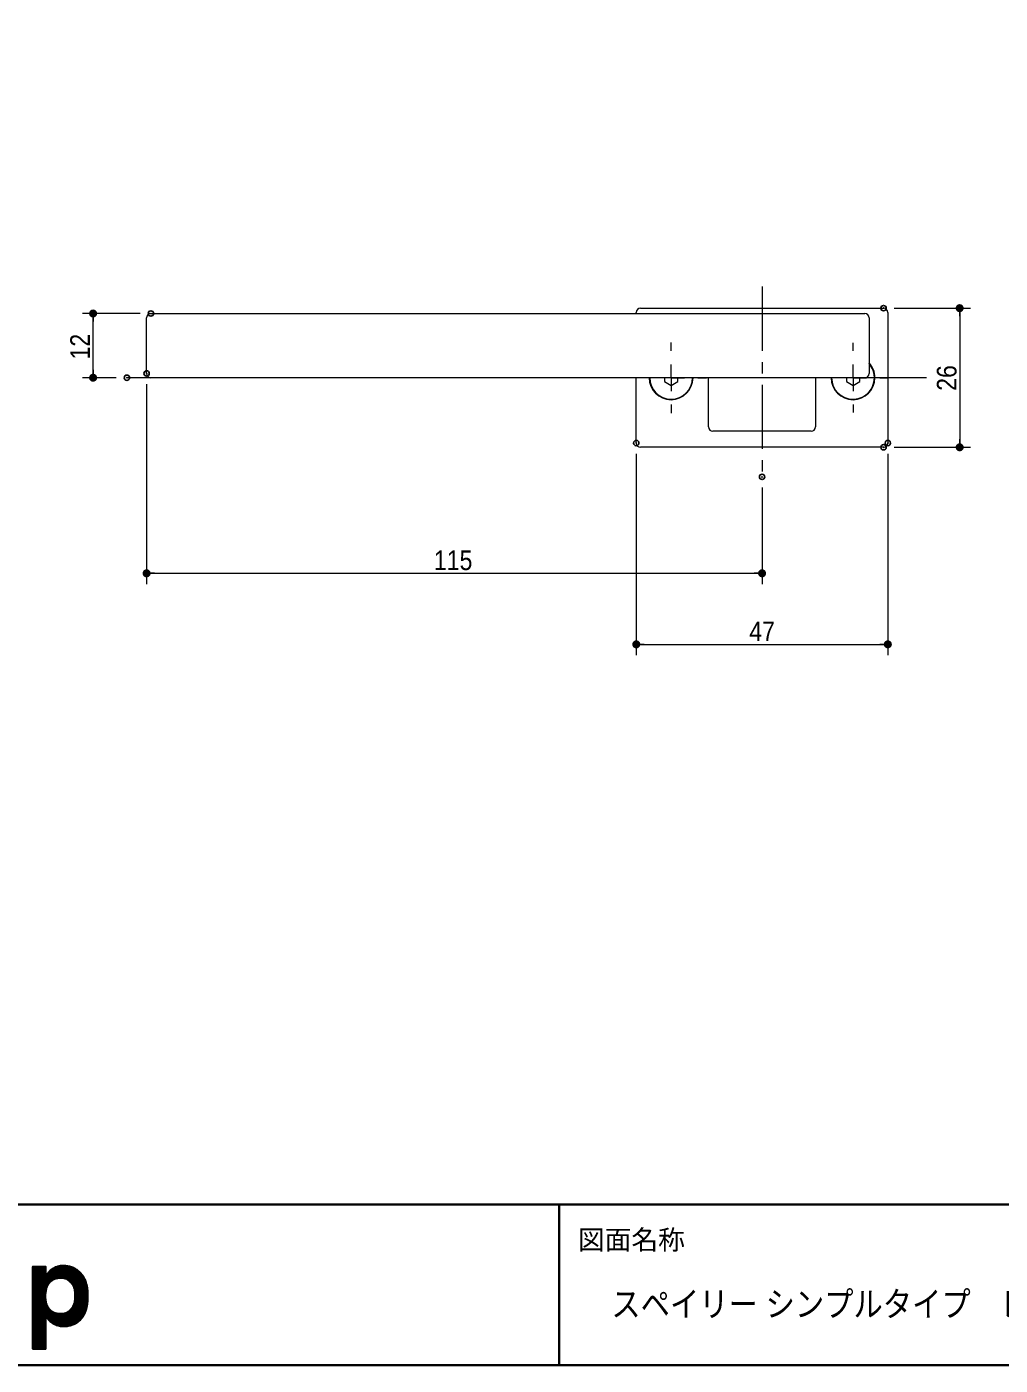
# Model space of a CAD drawing. Units: millimetres, scale not verified. Extents: x -606 to 606, y -304 to 304.
# Drawn here: x -493.2 to -311.3, y -277 to -26.9 of the extents above; entities that cross this region are included whole.
import ezdxf
from ezdxf.enums import TextEntityAlignment as Align

# ---------------------------------------------------------------- set-up
doc = ezdxf.new("R2010")
doc.units = ezdxf.units.MM
doc.header["$LTSCALE"] = 2
doc.header["$PDMODE"] = 32
doc.header["$PDSIZE"] = 1
doc.linetypes.add('USER1', pattern=[9.172222, 5.997222, -1.058333, 1.058333, -1.058333])
for name, color, linetype, lineweight in [('0-0_1図面枠', 7, 'Continuous', 20), ('0-1_3一般', 7, 'Continuous', 15), ('0-2_2寸法-1', 7, 'Continuous', 5), ('0-3_0', 7, 'Continuous', 25)]:
    doc.layers.add(name, color=color, linetype=linetype, lineweight=lineweight)
doc.layers.add('0-4_Defpoints', color=7, linetype='Continuous')
doc.styles.add('ＭＳ Ｐゴシック', font='')
doc.styles.get('ＭＳ Ｐゴシック').set_extended_font_data('MS PGothic')

# ---------------------------------------------------------------- blocks, each defined once
blk = doc.blocks.new('グループ-2')
at = {"layer": '0-0_1図面枠', "lineweight": 35}
for p, q in [((-800, -494), (800, -494)), ((-430, -494), (-430, -554))]:
    blk.add_line(p, q, dxfattribs=at)
blk.add_lwpolyline([(-800, 554), (800, 554), (800, -554), (-800, -554)], close=True, dxfattribs=at)
blk = doc.blocks.new('グループ-3')
at = {"layer": '0-0_1図面枠'}
for p, q in [((-621.672, -517.8), (-626.939, -517.8)), ((-621.672, -518.2), (-626.939, -518.2)), ((-621.672, -518.6), (-626.939, -518.6)), ((-621.672, -519), (-626.939, -519)), ((-621.672, -519.4), (-626.939, -519.4)), ((-621.672, -519.8), (-626.939, -519.8)), ((-621.674, -517.4), (-626.937, -517.4)), ((-608.459, -519.8), (-621.36, -519.8)), ((-608.826, -519.4), (-621.064, -519.4)), ((-609.245, -519), (-620.716, -519)), ((-609.72, -518.6), (-620.308, -518.6)), ((-610.267, -518.2), (-619.82, -518.2)), ((-610.929, -517.8), (-619.228, -517.8)), ((-611.771, -517.4), (-618.501, -517.4)), ((-613.006, -517), (-617.508, -517)), ((-621.672, -520.2), (-626.939, -520.2)), ((-607.842, -520.6), (-626.939, -520.6)), ((-607.583, -521), (-626.939, -521)), ((-607.353, -521.4), (-626.939, -521.4)), ((-618.382, -521.8), (-626.939, -521.8)), ((-619.201, -522.2), (-626.939, -522.2)), ((-619.739, -522.6), (-626.939, -522.6)), ((-620.153, -523), (-626.939, -523)), ((-620.49, -523.4), (-626.939, -523.4)), ((-620.777, -523.8), (-626.939, -523.8)), ((-621.012, -524.2), (-626.939, -524.2)), ((-621.207, -524.6), (-626.939, -524.6)), ((-621.36, -525), (-626.939, -525)), ((-608.13, -520.2), (-621.612, -520.2)), ((-607.151, -521.8), (-614.371, -521.8)), ((-606.97, -522.2), (-613.65, -522.2)), ((-606.811, -522.6), (-613.155, -522.6)), ((-606.67, -523), (-612.737, -523)), ((-606.551, -523.4), (-612.384, -523.4)), ((-606.445, -523.8), (-612.087, -523.8)), ((-606.352, -524.2), (-611.84, -524.2)), ((-606.271, -524.6), (-611.638, -524.6)), ((-606.201, -525), (-611.48, -525)), ((-621.48, -525.4), (-626.939, -525.4)), ((-621.571, -525.8), (-626.939, -525.8)), ((-621.641, -526.2), (-626.939, -526.2)), ((-621.7, -526.6), (-626.939, -526.6)), ((-621.751, -527), (-626.939, -527)), ((-621.791, -527.4), (-626.939, -527.4)), ((-621.815, -527.8), (-626.939, -527.8)), ((-621.821, -528.2), (-626.939, -528.2)), ((-621.807, -528.6), (-626.939, -528.6)), ((-621.779, -529), (-626.939, -529)), ((-621.741, -529.4), (-626.939, -529.4)), ((-621.693, -529.8), (-626.939, -529.8)), ((-606.14, -525.4), (-611.356, -525.4)), ((-606.09, -525.8), (-611.266, -525.8)), ((-606.049, -526.2), (-611.199, -526.2)), ((-606.018, -529.8), (-611.172, -529.8)), ((-606.016, -526.6), (-611.146, -526.6)), ((-605.995, -529.4), (-611.125, -529.4)), ((-605.992, -527), (-611.105, -527)), ((-605.978, -529), (-611.09, -529)), ((-605.975, -527.4), (-611.077, -527.4)), ((-605.968, -528.6), (-611.068, -528.6)), ((-605.966, -527.8), (-611.062, -527.8)), ((-605.964, -528.2), (-611.06, -528.2)), ((-621.638, -530.2), (-626.939, -530.2)), ((-621.571, -530.6), (-626.939, -530.6)), ((-621.473, -531), (-626.939, -531)), ((-621.34, -531.4), (-626.939, -531.4)), ((-621.172, -531.8), (-626.939, -531.8)), ((-620.959, -532.2), (-626.939, -532.2)), ((-620.698, -532.6), (-626.939, -532.6)), ((-620.383, -533), (-626.939, -533)), ((-620.006, -533.4), (-626.939, -533.4)), ((-619.527, -533.8), (-626.939, -533.8)), ((-618.866, -534.2), (-626.939, -534.2)), ((-617.603, -534.6), (-626.939, -534.6)), ((-607.33, -535), (-626.939, -535)), ((-607.132, -534.6), (-615.038, -534.6)), ((-606.955, -534.2), (-613.97, -534.2)), ((-606.796, -533.8), (-613.395, -533.8)), ((-606.654, -533.4), (-612.925, -533.4)), ((-606.532, -533), (-612.529, -533)), ((-606.426, -532.6), (-612.222, -532.6)), ((-606.334, -532.2), (-611.976, -532.2)), ((-606.256, -531.8), (-611.76, -531.8)), ((-606.189, -531.4), (-611.576, -531.4)), ((-606.133, -531), (-611.427, -531)), ((-606.087, -530.6), (-611.311, -530.6)), ((-606.049, -530.2), (-611.231, -530.2)), ((-607.552, -535.4), (-626.939, -535.4)), ((-607.799, -535.8), (-626.939, -535.8)), ((-621.672, -536.2), (-626.939, -536.2)), ((-621.672, -536.6), (-626.939, -536.6)), ((-621.672, -537), (-626.939, -537)), ((-621.672, -537.4), (-626.939, -537.4)), ((-621.672, -537.8), (-626.939, -537.8)), ((-621.672, -538.2), (-626.939, -538.2)), ((-621.672, -538.6), (-626.939, -538.6)), ((-621.672, -539), (-626.939, -539)), ((-621.672, -539.4), (-626.939, -539.4)), ((-621.672, -539.8), (-626.939, -539.8)), ((-608.078, -536.2), (-621.566, -536.2)), ((-608.397, -536.6), (-621.311, -536.6)), ((-608.762, -537), (-620.998, -537)), ((-609.179, -537.4), (-620.609, -537.4)), ((-609.663, -537.8), (-620.148, -537.8)), ((-610.227, -538.2), (-619.61, -538.2)), ((-610.912, -538.6), (-618.961, -538.6)), ((-611.819, -539), (-618.167, -539)), ((-613.315, -539.4), (-616.973, -539.4)), ((-621.672, -540.2), (-626.939, -540.2)), ((-621.672, -540.6), (-626.939, -540.6)), ((-621.672, -541), (-626.939, -541)), ((-621.672, -541.4), (-626.939, -541.4)), ((-621.672, -541.8), (-626.939, -541.8)), ((-621.672, -542.2), (-626.939, -542.2)), ((-621.672, -542.6), (-626.939, -542.6)), ((-621.672, -543), (-626.939, -543)), ((-621.672, -543.4), (-626.939, -543.4)), ((-621.672, -543.8), (-626.939, -543.8)), ((-621.672, -544.2), (-626.939, -544.2)), ((-621.672, -544.6), (-626.939, -544.6)), ((-621.672, -545), (-626.939, -545)), ((-621.672, -545.4), (-626.939, -545.4)), ((-621.672, -545.8), (-626.939, -545.8)), ((-621.672, -546.2), (-626.939, -546.2)), ((-621.672, -546.6), (-626.939, -546.6)), ((-621.672, -547), (-626.939, -547)), ((-621.672, -547.4), (-626.939, -547.4)), ((-621.723, -547.8), (-626.887, -547.8))]:
    blk.add_line(p, q, dxfattribs=at)
for points in [[(-621.952, -517.062), (-621.99, -517.053), (-622.028, -517.047), (-622.069, -517.045), (-626.542, -517.045), (-626.582, -517.047), (-626.621, -517.053), (-626.658, -517.062), (-626.694, -517.074), (-626.728, -517.091), (-626.761, -517.111), (-626.793, -517.134), (-626.822, -517.162), (-626.85, -517.191), (-626.873, -517.223), (-626.893, -517.256), (-626.91, -517.29), (-626.922, -517.326), (-626.931, -517.363), (-626.937, -517.402), (-626.939, -517.442), (-626.939, -547.603), (-626.937, -547.643), (-626.931, -547.682), (-626.922, -547.72), (-626.91, -547.755), (-626.893, -547.79), (-626.873, -547.823), (-626.85, -547.854), (-626.822, -547.884), (-626.793, -547.911), (-626.761, -547.935), (-626.728, -547.955), (-626.694, -547.971), (-626.658, -547.984), (-626.621, -547.993), (-626.582, -547.998), (-626.542, -548), (-622.069, -548), (-622.028, -547.998)], [(-612.124, -517.265), (-612.477, -517.146), (-612.84, -517.041), (-613.212, -516.95), (-613.592, -516.873), (-613.982, -516.809), (-614.38, -516.76), (-614.788, -516.725), (-615.204, -516.704), (-615.629, -516.697), (-616.059, -516.713), (-616.489, -516.76), (-616.918, -516.838), (-617.348, -516.948), (-617.778, -517.089), (-618.207, -517.261), (-618.636, -517.464), (-619.066, -517.699), (-619.482, -517.959), (-619.872, -518.237), (-620.237, -518.534), (-620.576, -518.85), (-620.889, -519.184), (-621.176, -519.537), (-621.437, -519.909), (-621.672, -520.299), (-621.672, -517.442), (-621.674, -517.402), (-621.679, -517.363), (-621.688, -517.326), (-621.701, -517.29), (-621.717, -517.256), (-621.737, -517.223), (-621.761, -517.191), (-621.788, -517.162), (-621.818, -517.134), (-621.849, -517.111), (-621.882, -517.091), (-621.916, -517.074), (-621.952, -517.062)], [(-605.963, -528.136), (-605.966, -527.771), (-605.974, -527.412), (-605.988, -527.059), (-606.008, -526.711), (-606.033, -526.37), (-606.064, -526.034), (-606.101, -525.704), (-606.143, -525.38), (-606.19, -525.062), (-606.243, -524.749), (-606.301, -524.443), (-606.364, -524.143), (-606.433, -523.849), (-606.507, -523.56), (-606.586, -523.278), (-606.67, -523.002), (-606.789, -522.657), (-606.919, -522.32), (-607.06, -521.992), (-607.211, -521.672), (-607.374, -521.36), (-607.548, -521.056), (-607.733, -520.76), (-607.929, -520.473), (-608.135, -520.193), (-608.353, -519.922), (-608.582, -519.659), (-608.821, -519.404), (-609.072, -519.158), (-609.333, -518.919), (-609.606, -518.689), (-609.889, -518.467), (-610.183, -518.255), (-610.484, -518.057), (-610.795, -517.872), (-611.114, -517.701), (-611.442, -517.542), (-611.778, -517.397), (-612.124, -517.265)], [(-618.546, -534.342), (-618.814, -534.227), (-619.069, -534.096), (-619.316, -533.947), (-619.555, -533.78), (-619.787, -533.597), (-620.011, -533.395), (-620.228, -533.176), (-620.436, -532.94), (-620.637, -532.686), (-620.825, -532.419), (-620.995, -532.143), (-621.146, -531.858), (-621.278, -531.564), (-621.392, -531.262), (-621.488, -530.95), (-621.565, -530.63), (-621.624, -530.302), (-621.67, -529.976), (-621.711, -529.664), (-621.745, -529.367), (-621.772, -529.084), (-621.794, -528.816), (-621.81, -528.562), (-621.819, -528.322), (-621.822, -528.097), (-621.819, -527.872), (-621.808, -527.633), (-621.789, -527.378), (-621.764, -527.109), (-621.731, -526.826), (-621.691, -526.527), (-621.643, -526.214), (-621.588, -525.887), (-621.521, -525.557), (-621.437, -525.235), (-621.335, -524.923), (-621.216, -524.62), (-621.08, -524.325), (-620.926, -524.04)], [(-620.926, -524.04), (-620.755, -523.764), (-620.567, -523.497), (-620.366, -523.243), (-620.159, -523.006), (-619.946, -522.788), (-619.725, -522.587), (-619.498, -522.404), (-619.265, -522.239), (-619.025, -522.092), (-618.778, -521.962), (-618.519, -521.848), (-618.242, -521.75), (-617.946, -521.667), (-617.632, -521.599), (-617.3, -521.546), (-616.949, -521.508), (-616.581, -521.486), (-616.194, -521.478), (-615.807, -521.49), (-615.439, -521.524), (-615.09, -521.582), (-614.759, -521.663), (-614.448, -521.767), (-614.155, -521.893), (-613.881, -522.043), (-613.626, -522.216), (-613.387, -522.403), (-613.159, -522.596), (-612.943, -522.794), (-612.739, -522.998), (-612.546, -523.207), (-612.366, -523.422), (-612.197, -523.642), (-612.04, -523.867), (-611.896, -524.099), (-611.764, -524.337), (-611.645, -524.583), (-611.539, -524.834), (-611.447, -525.093)], [(-611.447, -525.093), (-611.366, -525.358), (-611.299, -525.63), (-611.245, -525.909), (-611.2, -526.19), (-611.162, -526.469), (-611.129, -526.746), (-611.103, -527.02), (-611.083, -527.293), (-611.069, -527.563), (-611.061, -527.831), (-611.059, -528.097)], [(-611.059, -528.097), (-611.061, -528.363), (-611.069, -528.632), (-611.083, -528.902), (-611.103, -529.174), (-611.129, -529.449), (-611.162, -529.726), (-611.2, -530.005), (-611.245, -530.286), (-611.303, -530.569), (-611.379, -530.856), (-611.475, -531.145), (-611.591, -531.438), (-611.725, -531.733), (-611.879, -532.031), (-612.052, -532.332), (-612.245, -532.636), (-612.354, -532.79), (-612.481, -532.947), (-612.626, -533.108), (-612.79, -533.274), (-612.972, -533.444), (-613.172, -533.618), (-613.39, -533.796), (-613.626, -533.978), (-613.881, -534.151), (-614.155, -534.301), (-614.448, -534.428), (-614.759, -534.532), (-615.09, -534.613), (-615.439, -534.67), (-615.807, -534.705), (-616.194, -534.716), (-616.581, -534.709), (-616.952, -534.686), (-617.305, -534.648), (-617.641, -534.594), (-617.96, -534.525), (-618.262, -534.441), (-618.546, -534.342)], [(-612.623, -539.253), (-612.272, -539.155), (-611.932, -539.043), (-611.599, -538.917), (-611.273, -538.777), (-610.953, -538.622), (-610.641, -538.454), (-610.335, -538.271), (-610.036, -538.074), (-609.744, -537.863), (-609.461, -537.641), (-609.191, -537.411), (-608.934, -537.172), (-608.689, -536.926), (-608.457, -536.671), (-608.237, -536.408), (-608.03, -536.137), (-607.836, -535.858), (-607.653, -535.57), (-607.479, -535.274), (-607.314, -534.97), (-607.158, -534.658), (-607.012, -534.338), (-606.876, -534.01), (-606.748, -533.673), (-606.63, -533.329), (-606.546, -533.052), (-606.468, -532.768), (-606.396, -532.478), (-606.33, -532.18), (-606.269, -531.876), (-606.215, -531.564), (-606.166, -531.246), (-606.123, -530.921), (-606.086, -530.59), (-606.053, -530.254), (-606.026, -529.913), (-606.003, -529.568), (-605.986, -529.217), (-605.973, -528.861)], [(-605.973, -528.861), (-605.966, -528.501), (-605.963, -528.136)], [(-622.028, -547.998), (-621.99, -547.993), (-621.952, -547.984), (-621.916, -547.971), (-621.882, -547.955), (-621.849, -547.935), (-621.818, -547.911), (-621.788, -547.884), (-621.761, -547.854), (-621.737, -547.823), (-621.717, -547.79), (-621.701, -547.755), (-621.688, -547.72), (-621.679, -547.682), (-621.674, -547.643), (-621.672, -547.603), (-621.672, -536.012), (-621.481, -536.351), (-621.256, -536.681), (-620.996, -537.002), (-620.702, -537.315), (-620.372, -537.619), (-620.008, -537.914), (-619.609, -538.201), (-619.175, -538.479), (-618.722, -538.736), (-618.268, -538.958), (-617.813, -539.146), (-617.355, -539.3), (-616.896, -539.42), (-616.435, -539.506), (-615.972, -539.557), (-615.507, -539.574), (-615.049, -539.568), (-614.607, -539.548), (-614.179, -539.515), (-613.767, -539.469), (-613.371, -539.41), (-612.989, -539.338), (-612.623, -539.253)]]:
    blk.add_lwpolyline(points, dxfattribs=at)
blk = doc.blocks.new('図面枠')
at = {"layer": '0-0_1図面枠'}
for name in ['グループ-2', 'グループ-3']:
    blk.add_blockref(name, (0, 0), dxfattribs=at)
at = {"layer": '0-0_1図面枠', "style": 'ＭＳ Ｐゴシック'}
blk.add_text('図面名称', height=7.331, dxfattribs=at).set_placement((-423.001, -512.998), align=Align.BOTTOM_LEFT)
blk = doc.blocks.new('_Dot')
at = {"layer": '0-3_0'}
blk.add_line((-1, 0), (-2, 0), dxfattribs=at)
for points in [[(0, 0), (-1, 0), (-0.992, 0.125)], [(0, 0), (-0.992, -0.125), (-1, 0)], [(0, 0), (-0.992, 0.125), (-0.969, 0.249)], [(0, 0), (-0.969, -0.249), (-0.992, -0.125)], [(0, 0), (-0.969, 0.249), (-0.93, 0.368)], [(0, 0), (-0.93, -0.368), (-0.969, -0.249)], [(0, 0), (-0.93, 0.368), (-0.876, 0.482)], [(0, 0), (-0.876, -0.482), (-0.93, -0.368)], [(0, 0), (-0.876, 0.482), (-0.809, 0.588)], [(0, 0), (-0.809, -0.588), (-0.876, -0.482)], [(0, 0), (-0.809, 0.588), (-0.729, 0.685)], [(0, 0), (-0.729, -0.685), (-0.809, -0.588)], [(0, 0), (-0.729, 0.685), (-0.637, 0.771)], [(0, 0), (-0.637, -0.771), (-0.729, -0.685)], [(0, 0), (-0.637, 0.771), (-0.536, 0.844)], [(0, 0), (-0.536, -0.844), (-0.637, -0.771)], [(0, 0), (-0.536, 0.844), (-0.426, 0.905)], [(0, 0), (-0.426, -0.905), (-0.536, -0.844)], [(0, 0), (-0.426, 0.905), (-0.309, 0.951)], [(0, 0), (-0.309, -0.951), (-0.426, -0.905)], [(0, 0), (-0.309, 0.951), (-0.187, 0.982)], [(0, 0), (-0.187, -0.982), (-0.309, -0.951)], [(0, 0), (-0.187, 0.982), (-0.063, 0.998)], [(0, 0), (-0.063, -0.998), (-0.187, -0.982)], [(0, 0), (-0.063, 0.998), (0.063, 0.998)], [(0, 0), (0.063, -0.998), (-0.063, -0.998)], [(0, 0), (0.063, 0.998), (0.187, 0.982)], [(0, 0), (0.187, 0.982), (0.309, 0.951)], [(0, 0), (0.309, 0.951), (0.426, 0.905)], [(0, 0), (0.426, 0.905), (0.536, 0.844)], [(0, 0), (0.536, 0.844), (0.637, 0.771)], [(0, 0), (0.637, 0.771), (0.729, 0.685)], [(0, 0), (0.729, 0.685), (0.809, 0.588)], [(0, 0), (0.809, 0.588), (0.876, 0.482)], [(0, 0), (0.876, 0.482), (0.93, 0.368)], [(0, 0), (0.93, 0.368), (0.969, 0.249)], [(0, 0), (0.969, 0.249), (0.992, 0.125)], [(0, 0), (0.992, 0.125), (1, 0)], [(0, 0), (0.187, -0.982), (0.063, -0.998)], [(0, 0), (0.309, -0.951), (0.187, -0.982)], [(0, 0), (0.426, -0.905), (0.309, -0.951)], [(0, 0), (0.536, -0.844), (0.426, -0.905)], [(0, 0), (0.637, -0.771), (0.536, -0.844)], [(0, 0), (0.729, -0.685), (0.637, -0.771)], [(0, 0), (0.809, -0.588), (0.729, -0.685)], [(0, 0), (0.876, -0.482), (0.809, -0.588)], [(0, 0), (0.93, -0.368), (0.876, -0.482)], [(0, 0), (0.969, -0.249), (0.93, -0.368)], [(0, 0), (0.992, -0.125), (0.969, -0.249)], [(0, 0), (1, 0), (0.992, -0.125)]]:
    blk.add_solid(points, dxfattribs=at)
blk = doc.blocks.new('グループ-5')
at = {"layer": '0-1_3一般', "lineweight": 5}
for p, q in [((-320.175, -175.003), (-320.175, -172.003)), ((-320.175, -185.003), (-320.175, -180.003)), ((-330.175, -185.003), (-333.175, -185.003)), ((-320.175, -185.003), (-325.175, -185.003)), ((-320.175, -185.003), (-320.175, -190.003)), ((-320.175, -185.003), (-315.175, -185.003)), ((-310.175, -185.003), (-307.175, -185.003)), ((-320.175, -195.003), (-320.175, -198.003))]:
    blk.add_line(p, q, dxfattribs=at)
blk = doc.blocks.new('グループ-6')
at = {"layer": '0-1_3一般', "lineweight": 5}
for p, q in [((-388.175, -175.003), (-388.175, -171.803)), ((-388.175, -185.003), (-388.175, -180.003)), ((-398.175, -185.003), (-401.375, -185.003)), ((-388.175, -185.003), (-393.175, -185.003)), ((-388.175, -185.003), (-388.175, -190.003)), ((-388.175, -185.003), (-383.175, -185.003)), ((-378.175, -185.003), (-374.975, -185.003)), ((-388.175, -195.003), (-388.175, -198.203))]:
    blk.add_line(p, q, dxfattribs=at)

msp = doc.modelspace()

# ---------------------------------------------------------------- linework, layer by layer
at = {"layer": '0-1_3一般', "linetype": 'USER1', "lineweight": 5}
msp.add_line((-355.837, -75.472), (-355.837, -111.017), dxfattribs=at)
at = {"layer": '0-1_3一般'}
for p, q in [((-378.537, -79.501), (-333.137, -79.501)), ((-470.837, -91.701), (-470.837, -81.301)), ((-470.037, -80.501), (-336.637, -80.501)), ((-379.337, -80.501), (-379.337, -80.301)), ((-335.837, -81.301), (-335.837, -91.701)), ((-332.337, -80.301), (-332.337, -104.701)), ((-336.637, -92.501), (-470.037, -92.501)), ((-379.337, -104.701), (-379.337, -92.501)), ((-365.837, -101.701), (-365.837, -92.543)), ((-345.837, -92.546), (-345.837, -101.701)), ((-346.637, -102.501), (-365.037, -102.501)), ((-333.137, -105.501), (-378.537, -105.501))]:
    msp.add_line(p, q, dxfattribs=at)
at = {"layer": '0-1_3一般', "lineweight": 5}
msp.add_line((-325.14, -92.501), (-474.525, -92.501), dxfattribs=at)
at = {"layer": '0-1_3一般'}
for points in [[(-374.087, -92.501), (-374.087, -93.223), (-372.837, -93.945)], [(-372.837, -93.945), (-371.587, -93.223), (-371.587, -92.501)], [(-340.087, -92.501), (-340.087, -93.223), (-338.837, -93.945)], [(-338.837, -93.945), (-337.587, -93.223), (-337.587, -92.501)]]:
    msp.add_lwpolyline(points, dxfattribs=at)
for centre, radius, start, end in [((-378.537, -80.301), 0.8, 90, 180), ((-333.137, -80.301), 0.8, 0, 90), ((-470.037, -81.301), 0.8, 90, 180), ((-336.637, -81.301), 0.8, 0, 90), ((-338.837, -92.501), 4, 270, 41.40962), ((-338.837, -92.501), 4.1, 0, 42.97028), ((-470.037, -91.701), 0.8, 180, 270), ((-372.837, -92.501), 4.1, 180, 0), ((-372.837, -92.501), 4, 180, 270), ((-372.837, -92.501), 4, 270, 0), ((-338.837, -92.501), 4.1, 180, 0), ((-338.837, -92.501), 4, 180, 270), ((-336.637, -91.701), 0.8, 270, 0), ((-365.037, -101.701), 0.8, 180, 270), ((-346.637, -101.701), 0.8, 270, 0), ((-378.537, -104.701), 0.8, 180, 270), ((-333.137, -104.701), 0.8, 270, 0)]:
    msp.add_arc(centre, radius, start, end, dxfattribs=at)
at = {"layer": '0-2_2寸法-1'}
for p, q in [((-331.137, -79.501), (-316.915, -79.501)), ((-472.037, -80.501), (-482.837, -80.501)), ((-480.837, -91.001), (-480.837, -82.002)), ((-318.915, -81.002), (-318.915, -104.001)), ((-476.525, -92.501), (-482.837, -92.501)), ((-470.837, -93.701), (-470.837, -131.043)), ((-379.337, -106.701), (-379.337, -144.312)), ((-332.337, -106.701), (-332.337, -144.312)), ((-331.137, -105.501), (-316.915, -105.501)), ((-355.837, -113.017), (-355.837, -131.043)), ((-469.337, -129.043), (-357.338, -129.043)), ((-377.837, -142.312), (-333.838, -142.312))]:
    msp.add_line(p, q, dxfattribs=at)
at = {"layer": '0-4_Defpoints'}
for p in [(-480.837, -80.501), (-470.037, -80.501), (-333.137, -79.501), (-474.525, -92.501), (-470.837, -91.701), (-379.337, -104.701), (-333.137, -105.501), (-332.337, -104.701), (-318.915, -105.501), (-355.837, -111.017), (-355.837, -129.043), (-332.337, -142.312)]:
    msp.add_point(p, dxfattribs=at)

# ---------------------------------------------------------------- block references
at = {"layer": '0-0_1図面枠', "xscale": 0.5, "yscale": 0.5}
msp.add_blockref('図面枠', (-178.75, 0), dxfattribs=at)
at = {"layer": '0-1_3一般', "xscale": 0.5, "yscale": 0.5}
for name in ['グループ-6', 'グループ-5']:
    msp.add_blockref(name, (-178.75, 0), dxfattribs=at)
at = {"layer": '0-2_2寸法-1', "xscale": 0.7503418, "yscale": 0.7503418}
for p, rotation in [((-480.837, -80.501), 90), ((-318.915, -79.501), 90), ((-480.837, -92.501), 270), ((-318.915, -105.501), 270), ((-470.837, -129.043), 180), ((-379.337, -142.312), 180)]:
    msp.add_blockref('_Dot', p, dxfattribs=dict(at, rotation=rotation))
for p in [(-355.837, -129.043), (-332.337, -142.312)]:
    msp.add_blockref('_Dot', p, dxfattribs=at)

# ---------------------------------------------------------------- texts
at = {"layer": '0-0_1図面枠', "style": 'ＭＳ Ｐゴシック', "width": 0.85}
msp.add_text('スペイリー シンプルタイプ\u3000レバーハンドルZERO（オプション）', height=4.721, dxfattribs=at).set_placement((-383.998, -269.34), align=Align.BOTTOM_LEFT)
at = {"layer": '0-2_2寸法-1', "style": 'ＭＳ Ｐゴシック', "width": 0.9}
for s, p in [('12', (-480.341, -89.094)), ('26', (-318.409, -94.95))]:
    msp.add_text(s, height=3.666, rotation=90, dxfattribs=at).set_placement(p, align=Align.BOTTOM_LEFT)
for s, p in [('115', (-417.16, -129.539)), ('47', (-358.229, -142.818))]:
    msp.add_text(s, height=3.666, dxfattribs=at).set_placement(p, align=Align.BOTTOM_LEFT)

doc.saveas('drawing.dxf')
